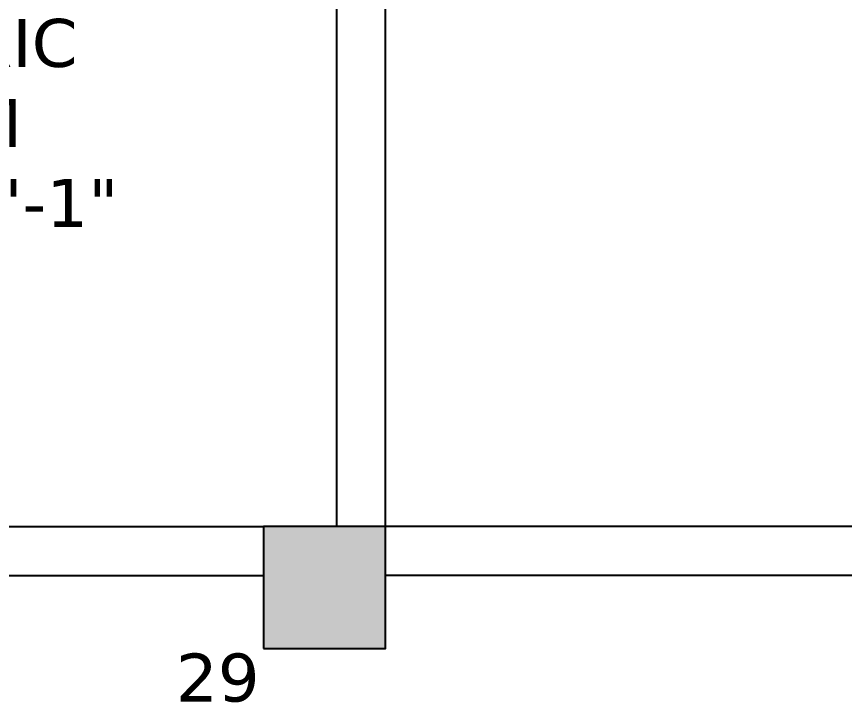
# Model space of a CAD drawing. Header units: inches. Extents: x -217 to 2701, y -906 to 3312.
# Drawn here: x 1594.6 to 1696.5, y 659.4 to 743.8 of the extents above; entities that cross this region are included whole.
import ezdxf

# ---------------------------------------------------------------- set-up
doc = ezdxf.new("R2010")
doc.units = ezdxf.units.IN
doc.header["$MEASUREMENT"] = 0
for name, color, linetype in [('COLUMN', 8, 'CONTINUOUS'), ('COLUMN HATCH', 8, 'CONTINUOUS'), ('TEXT', 8, 'CONTINUOUS'), ('WALL', 7, 'CONTINUOUS')]:
    doc.layers.add(name, color=color, linetype=linetype)
doc.styles.add('VERDANA', font='verdana.ttf')

msp = doc.modelspace()

# ---------------------------------------------------------------- hatches: boundary and pattern name
at = {"layer": 'COLUMN HATCH', "linetype": 'Continuous'}
msp.add_hatch(color=256, dxfattribs=at).paths.add_polyline_path([(1640, 681), (1625, 681), (1625, 666), (1640, 666)])
at = {"layer": 'TEXT', "lineweight": 0}
msp.add_hatch(color=256, dxfattribs=at).paths.add_polyline_path([(1640, 681), (1625, 681), (1625, 666), (1640, 666)])

# ---------------------------------------------------------------- linework, layer by layer
at = {"layer": 'COLUMN', "linetype": 'Continuous', "lineweight": 20}
msp.add_line((1779.53, 681), (1640, 681), dxfattribs=at)
at = {"layer": 'COLUMN', "linetype": 'Continuous'}
msp.add_lwpolyline([(1625, 666), (1640, 666), (1640, 681), (1625, 681)], close=True, dxfattribs=at)
at = {"layer": 'TEXT', "lineweight": 0}
msp.add_lwpolyline([(1625, 666), (1640, 666), (1640, 681), (1625, 681)], close=True, dxfattribs=at)
at = {"layer": 'WALL', "linetype": 'Continuous'}
for p, q in [((1634, 681), (1634, 971)), ((1640, 681), (1640, 971)), ((1578, 681), (1625, 681)), ((1779.53, 681), (1640, 681)), ((1578, 675), (1625, 675)), ((1941, 675), (1640, 675))]:
    msp.add_line(p, q, dxfattribs=at)

# ---------------------------------------------------------------- texts
at = {"layer": 'TEXT', "linetype": 'Continuous', "insert": (1582.6, 730.62), "char_height": 5.9055, "width": 105.1582, "attachment_point": 5, "style": 'VERDANA'}
msp.add_mtext('ELECTRIC\\PROOM\\P8\'-8"X11\'-1"', dxfattribs=at)
at = {"layer": 'TEXT', "lineweight": 0, "insert": (1619.36, 662.37), "char_height": 5.906, "width": 5.1391, "attachment_point": 5, "style": 'VERDANA'}
msp.add_mtext('29', dxfattribs=at)

doc.saveas('drawing.dxf')
